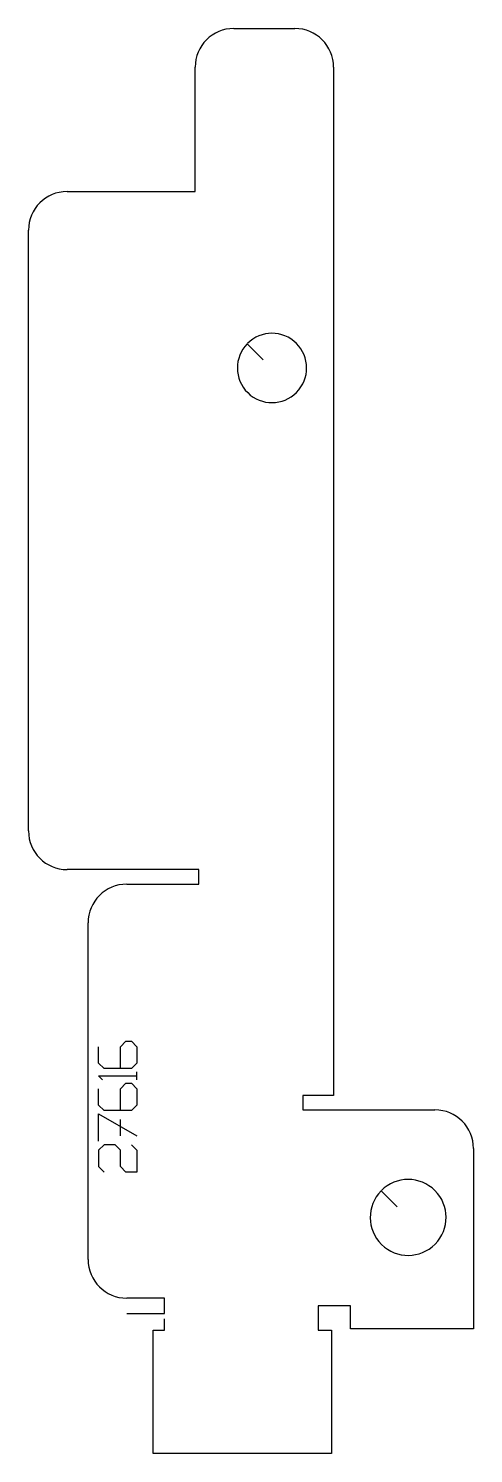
# Model space of a CAD drawing. Extents: x 1149 to 1207, y 857 to 1043.
import ezdxf

# ---------------------------------------------------------------- set-up
doc = ezdxf.new("R2010")
doc.units = 0

msp = doc.modelspace()

# ---------------------------------------------------------------- linework, layer by layer
for p, q in [((1175.8, 1043.36), (1183.8, 1043.36)), ((1170.75, 1022.05), (1170.75, 1038.31)), ((1188.85, 1038.31), (1188.85, 903.95)), ((1154, 1022.05), (1170.75, 1022.05)), ((1148.95, 938.5), (1148.95, 1017)), ((1179.65, 1000.08), (1177.57, 1002.17)), ((1171.25, 933.45), (1154, 933.45)), ((1171.25, 931.55), (1171.25, 933.45)), ((1161.8, 931.55), (1171.25, 931.55)), ((1156.75, 882.5), (1156.75, 926.5)), ((1160.98, 910.31), (1161.7, 911.03)), ((1161.7, 911.03), (1162.41, 911.03)), ((1162.41, 911.03), (1163.13, 910.31)), ((1158.13, 908.17), (1158.13, 910.31)), ((1160.98, 907.46), (1160.98, 910.31)), ((1163.13, 910.31), (1163.13, 908.17)), ((1158.84, 907.46), (1158.13, 908.17)), ((1162.41, 907.46), (1158.84, 907.46)), ((1163.13, 908.17), (1162.41, 907.46)), ((1163.13, 905.99), (1163.13, 907.01)), ((1158.64, 905.99), (1158.13, 906.5)), ((1158.13, 906.5), (1163.13, 906.5)), ((1160.98, 904.82), (1161.7, 905.54)), ((1161.7, 905.54), (1162.41, 905.54)), ((1162.41, 905.54), (1163.13, 904.82)), ((1158.13, 902.68), (1158.13, 904.82)), ((1160.98, 901.97), (1160.98, 904.82)), ((1163.13, 904.82), (1163.13, 902.68)), ((1188.85, 903.95), (1184.85, 903.95)), ((1184.85, 903.95), (1184.85, 902.05)), ((1158.84, 901.97), (1158.13, 902.68)), ((1158.13, 897.95), (1158.13, 901.52)), ((1158.13, 901.52), (1163.13, 898.66)), ((1162.41, 901.97), (1158.84, 901.97)), ((1163.13, 902.68), (1162.41, 901.97)), ((1184.85, 902.05), (1202.11, 902.05)), ((1160.98, 898.66), (1160.98, 900.81)), ((1158.84, 897.5), (1158.13, 896.79)), ((1158.13, 896.79), (1158.13, 894.65)), ((1160.27, 897.5), (1158.84, 897.5)), ((1160.98, 896.79), (1160.27, 897.5)), ((1160.98, 894.65), (1160.98, 896.79)), ((1162.41, 897.5), (1163.13, 896.79)), ((1163.13, 896.79), (1163.13, 893.93)), ((1207.16, 897), (1207.16, 873.45)), ((1158.13, 894.65), (1158.84, 893.93)), ((1161.7, 893.93), (1160.98, 894.65)), ((1163.13, 893.93), (1161.7, 893.93)), ((1197.16, 889.38), (1195.07, 891.47)), ((1166.75, 877.45), (1161.8, 877.45)), ((1166.75, 875.43), (1166.75, 877.45)), ((1161.8, 875.43), (1166.75, 875.43)), ((1191.06, 876.45), (1186.85, 876.45)), ((1186.85, 876.45), (1186.85, 873.25)), ((1191.06, 873.45), (1191.06, 876.45)), ((1166.75, 873.25), (1166.75, 874.73)), ((1207.16, 873.45), (1191.06, 873.45)), ((1165.25, 857.15), (1165.25, 873.25)), ((1165.25, 873.25), (1166.75, 873.25)), ((1186.85, 873.25), (1188.6, 873.25)), ((1188.6, 873.25), (1188.6, 857.15)), ((1188.6, 857.15), (1165.25, 857.15))]:
    msp.add_line(p, q)
for centre, radius, start, end in [((1175.8, 1038.31), 5.05, 90, 180), ((1183.8, 1038.31), 5.05, 0, 90), ((1154, 1017), 5.05, 90, 180), ((1180.8, 999), 4.53, 135.5371, 135), ((1154, 938.5), 5.05, 180, 270), ((1161.8, 926.5), 5.05, 90, 180), ((1202.11, 897), 5.05, 0, 90), ((1198.61, 888), 4.96, 135.5721, 135), ((1161.8, 882.5), 5.05, 180, 270)]:
    msp.add_arc(centre, radius, start, end)

doc.saveas('drawing.dxf')
